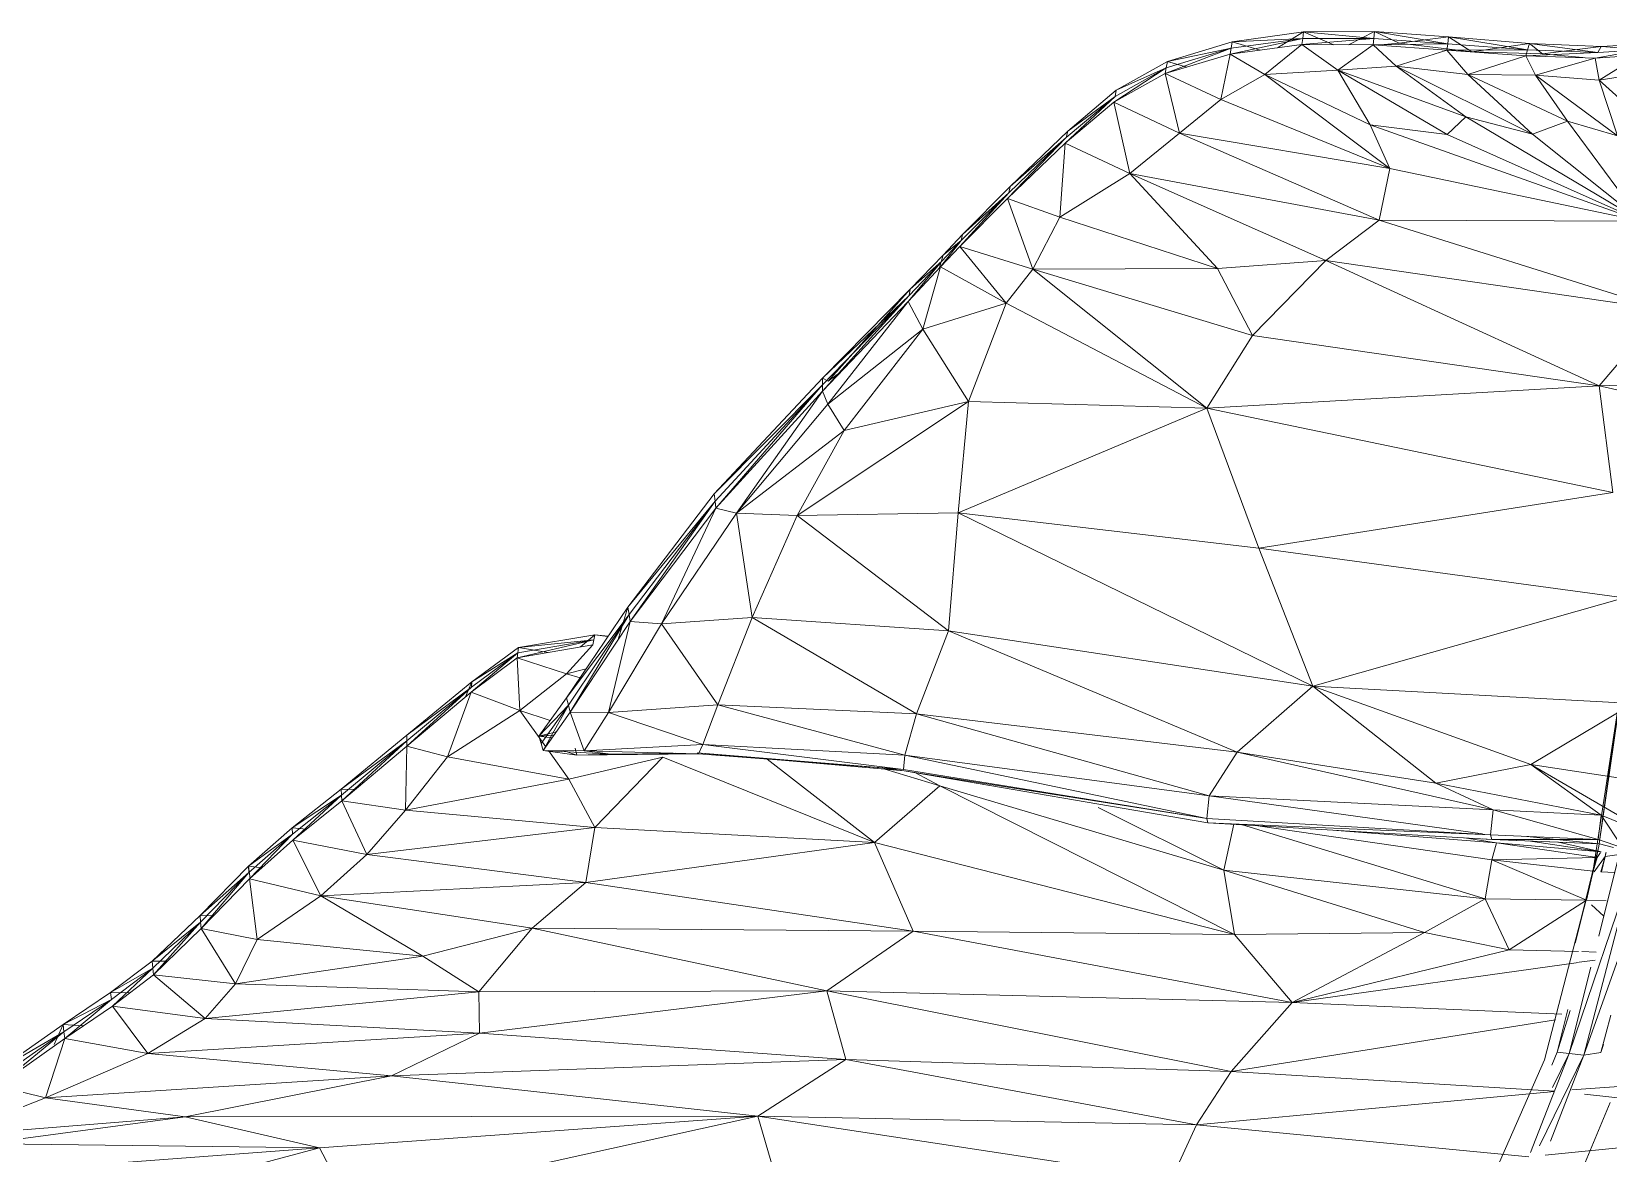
# Model space of a CAD drawing. Header units: millimetres. Extents: x -8591 to 7092, y -1621 to 14390.
# Drawn here: x -4388.5 to -4238.7, y 2985.5 to 3092.2 of the extents above; entities that cross this region are included whole.
import ezdxf

# ---------------------------------------------------------------- set-up
doc = ezdxf.new("R2010")
doc.units = ezdxf.units.MM
doc.layers.add('G-IMPT', color=8, linetype='Continuous', lineweight=9)
doc.layers.add('I-FURN', color=30, linetype='Continuous', lineweight=9)

# ---------------------------------------------------------------- blocks, each defined once
blk = doc.blocks.new('Artificial banana plant 1500mm - Family 4__C1-728657-Begane grond')
at = {"layer": 'G-IMPT'}
for p, q in [((138.17, 433.13), (145.05, 434.63)), ((138.17, 433.13), (145.05, 434.63)), ((138.26, 433.71), (145.05, 434.63)), ((145.05, 434.63), (138.26, 433.71)), ((145.12, 435.27), (138.35, 434.32)), ((145.12, 435.27), (138.35, 434.32)), ((145.05, 434.63), (138.35, 434.32)), ((145.05, 434.63), (138.35, 434.32)), ((145.12, 435.27), (142.66, 433.73)), ((145.12, 435.27), (142.66, 433.73)), ((145.05, 434.63), (144.97, 434.04)), ((145.05, 434.63), (144.97, 434.04)), ((144.97, 434.04), (151.8, 434.62)), ((144.97, 434.04), (151.8, 434.62)), ((145.12, 435.27), (145.05, 434.63)), ((145.12, 435.27), (145.05, 434.63)), ((145.05, 434.63), (151.8, 434.62)), ((151.8, 434.62), (145.05, 434.63)), ((151.86, 435.28), (145.12, 435.27)), ((151.86, 435.28), (145.12, 435.27)), ((151.8, 434.62), (145.12, 435.27)), ((151.8, 434.62), (145.12, 435.27)), ((145.12, 435.27), (148.01, 434.03)), ((145.12, 435.27), (148.01, 434.03)), ((151.86, 435.28), (149.4, 434.02)), ((151.86, 435.28), (149.4, 434.02)), ((151.8, 434.62), (151.75, 434.01)), ((151.8, 434.62), (151.75, 434.01)), ((151.86, 435.28), (151.8, 434.62)), ((151.86, 435.28), (151.8, 434.62)), ((151.8, 434.62), (158.83, 434.12)), ((158.83, 434.12), (151.8, 434.62)), ((158.91, 434.77), (151.86, 435.28)), ((158.91, 434.77), (151.86, 435.28)), ((158.83, 434.12), (151.86, 435.28)), ((158.83, 434.12), (151.86, 435.28)), ((151.86, 435.28), (154.21, 434.18)), ((151.86, 435.28), (154.21, 434.18)), ((158.91, 434.77), (154.21, 434.18)), ((158.91, 434.77), (154.21, 434.18)), ((158.91, 434.77), (158.83, 434.12)), ((158.91, 434.77), (158.83, 434.12)), ((166.62, 434.15), (158.91, 434.77)), ((166.62, 434.15), (158.91, 434.77)), ((166.43, 433.54), (158.91, 434.77)), ((166.43, 433.54), (158.91, 434.77)), ((158.91, 434.77), (161.13, 433.36)), ((158.91, 434.77), (161.13, 433.36)), ((131.98, 431.29), (138.26, 433.71)), ((131.98, 431.29), (138.26, 433.71)), ((131.98, 431.29), (138.17, 433.13)), ((131.98, 431.29), (138.17, 433.13)), ((132.09, 431.85), (138.26, 433.71)), ((138.26, 433.71), (132.09, 431.85)), ((138.35, 434.32), (132.2, 432.45)), ((138.35, 434.32), (132.2, 432.45)), ((138.26, 433.71), (132.2, 432.45)), ((138.26, 433.71), (132.2, 432.45)), ((138.17, 433.13), (137.27, 428.83)), ((138.17, 433.13), (137.27, 428.83)), ((138.35, 434.32), (138.16, 433.13)), ((138.35, 434.32), (138.16, 433.13)), ((138.17, 433.13), (144.97, 434.04)), ((138.17, 433.13), (144.97, 434.04)), ((138.26, 433.71), (138.17, 433.13)), ((138.26, 433.71), (138.17, 433.13)), ((138.17, 433.13), (141.45, 431.2)), ((138.17, 433.13), (141.45, 431.2)), ((138.35, 434.32), (138.26, 433.71)), ((138.35, 434.32), (138.26, 433.71)), ((138.35, 434.32), (141, 433.51)), ((138.35, 434.32), (141, 433.51)), ((144.97, 434.04), (141.45, 431.2)), ((144.97, 434.04), (141.45, 431.2)), ((144.97, 434.04), (151.75, 434.01)), ((144.97, 434.04), (151.75, 434.01)), ((144.97, 434.04), (148.39, 431.6)), ((144.97, 434.04), (148.39, 431.6)), ((151.75, 434.01), (148.39, 431.6)), ((151.75, 434.01), (148.39, 431.6)), ((151.75, 434.01), (158.83, 434.12)), ((151.75, 434.01), (158.83, 434.12)), ((151.75, 434.01), (158.76, 433.51)), ((151.75, 434.01), (158.76, 433.51)), ((151.75, 434.01), (153.92, 432)), ((151.75, 434.01), (153.92, 432)), ((154.21, 434.18), (152.08, 433.99)), ((154.21, 434.18), (152.08, 433.99)), ((158.76, 433.51), (153.92, 432)), ((158.76, 433.51), (153.92, 432)), ((161.13, 433.36), (154.21, 434.18)), ((161.13, 433.36), (154.21, 434.18)), ((158.83, 434.12), (158.76, 433.51)), ((158.83, 434.12), (158.76, 433.51)), ((158.76, 433.51), (166.43, 433.54)), ((158.76, 433.51), (166.43, 433.54)), ((158.76, 433.51), (166.26, 432.97)), ((158.76, 433.51), (166.26, 432.97)), ((158.76, 433.51), (160.75, 431.21)), ((158.76, 433.51), (160.75, 431.21)), ((158.83, 434.12), (166.43, 433.54)), ((166.43, 433.54), (158.83, 434.12)), ((166.62, 434.15), (161.13, 433.36)), ((166.62, 434.15), (161.13, 433.36)), ((167.84, 433.18), (161.13, 433.36)), ((167.84, 433.18), (161.13, 433.36)), ((166.43, 433.54), (166.26, 432.97)), ((166.43, 433.54), (166.26, 432.97)), ((166.26, 432.97), (173.11, 433.29)), ((166.26, 432.97), (173.11, 433.29)), ((166.62, 434.15), (166.43, 433.54)), ((166.62, 434.15), (166.43, 433.54)), ((166.43, 433.54), (173.11, 433.29)), ((173.11, 433.29), (166.43, 433.54)), ((173.41, 433.85), (166.62, 434.15)), ((173.41, 433.85), (166.62, 434.15)), ((173.11, 433.29), (166.62, 434.15)), ((173.11, 433.29), (166.62, 434.15)), ((166.62, 434.15), (167.84, 433.18)), ((166.62, 434.15), (167.84, 433.18)), ((173.41, 433.85), (167.84, 433.18)), ((173.41, 433.85), (167.84, 433.18)), ((171.68, 432.81), (167.84, 433.18)), ((171.68, 432.81), (167.84, 433.18)), ((172.84, 432.77), (177.37, 433.56)), ((172.84, 432.77), (177.37, 433.56)), ((173.41, 433.85), (173.11, 433.29)), ((173.41, 433.85), (173.11, 433.29)), ((173.11, 433.29), (177.37, 433.56)), ((177.37, 433.56), (173.11, 433.29)), ((177.7, 434.11), (173.41, 433.85)), ((177.7, 434.11), (173.41, 433.85)), ((177.37, 433.56), (173.41, 433.85)), ((177.37, 433.56), (173.41, 433.85)), ((127.1, 428.56), (132.09, 431.85)), ((127.1, 428.56), (132.09, 431.85)), ((127.22, 429.11), (132.09, 431.85)), ((132.09, 431.85), (127.22, 429.11)), ((132.2, 432.45), (127.34, 429.7)), ((132.2, 432.45), (127.34, 429.7)), ((132.09, 431.85), (127.34, 429.7)), ((132.09, 431.85), (127.34, 429.7)), ((132.09, 431.85), (131.98, 431.29)), ((132.09, 431.85), (131.98, 431.29)), ((132.2, 432.45), (132.09, 431.85)), ((132.2, 432.45), (132.09, 431.85)), ((132.2, 432.45), (134.05, 431.9)), ((132.2, 432.45), (134.05, 431.9)), ((141.45, 431.2), (148.39, 431.6)), ((141.45, 431.2), (148.39, 431.6)), ((148.39, 431.6), (153.92, 432)), ((148.39, 431.6), (153.92, 432)), ((148.39, 431.6), (151.46, 426.42)), ((148.39, 431.6), (151.46, 426.42)), ((148.39, 431.6), (158.79, 425.49)), ((148.39, 431.6), (158.79, 425.49)), ((148.39, 431.6), (160.55, 427.19)), ((148.39, 431.6), (160.55, 427.19)), ((153.92, 432), (160.75, 431.21)), ((153.92, 432), (160.75, 431.21)), ((153.92, 432), (160.55, 427.19)), ((153.92, 432), (160.55, 427.19)), ((153.92, 432), (166.9, 425.52)), ((153.92, 432), (166.9, 425.52)), ((166.26, 432.97), (160.75, 431.21)), ((166.26, 432.97), (160.75, 431.21)), ((166.26, 432.97), (172.84, 432.77)), ((166.26, 432.97), (172.84, 432.77)), ((166.26, 432.97), (167.16, 431.15)), ((166.26, 432.97), (167.16, 431.15)), ((172.84, 432.77), (167.16, 431.15)), ((172.84, 432.77), (167.16, 431.15)), ((172.84, 432.77), (177.06, 433.04)), ((172.84, 432.77), (177.06, 433.04)), ((172.84, 432.77), (173.23, 430.67)), ((172.84, 432.77), (173.23, 430.67)), ((177.06, 433.04), (173.23, 430.67)), ((177.06, 433.04), (173.23, 430.67)), ((127.1, 428.56), (131.98, 431.29)), ((127.1, 428.56), (131.98, 431.29)), ((131.98, 431.29), (133.36, 425.62)), ((131.98, 431.29), (133.36, 425.62)), ((131.98, 431.29), (137.27, 428.83)), ((131.98, 431.29), (137.27, 428.83)), ((137.27, 428.83), (141.45, 431.2)), ((137.27, 428.83), (141.45, 431.2)), ((141.45, 431.2), (153.32, 422.27)), ((141.45, 431.2), (153.32, 422.27)), ((141.45, 431.2), (151.46, 426.42)), ((141.45, 431.2), (151.46, 426.42)), ((160.75, 431.21), (167.16, 431.15)), ((160.75, 431.21), (167.16, 431.15)), ((160.75, 431.21), (166.9, 425.52)), ((160.75, 431.21), (166.9, 425.52)), ((160.75, 431.21), (170.21, 426.78)), ((160.75, 431.21), (170.21, 426.78)), ((167.16, 431.15), (173.23, 430.67)), ((167.16, 431.15), (173.23, 430.67)), ((167.16, 431.15), (170.21, 426.78)), ((167.16, 431.15), (170.21, 426.78)), ((167.16, 431.15), (174.96, 425.36)), ((167.16, 431.15), (174.96, 425.36)), ((173.23, 430.67), (176.99, 431.27)), ((173.23, 430.67), (176.99, 431.27)), ((173.23, 430.67), (174.96, 425.36)), ((173.23, 430.67), (174.96, 425.36)), ((173.23, 430.67), (177.37, 426.93)), ((173.23, 430.67), (177.37, 426.93)), ((122.47, 424.67), (127.22, 429.11)), ((122.47, 424.67), (127.22, 429.11)), ((122.59, 425.21), (127.22, 429.11)), ((127.22, 429.11), (122.59, 425.21)), ((127.34, 429.7), (122.72, 425.8)), ((127.34, 429.7), (122.72, 425.8)), ((127.22, 429.11), (122.72, 425.8)), ((127.22, 429.11), (122.72, 425.8)), ((127.34, 429.7), (127.22, 429.11)), ((127.34, 429.7), (127.22, 429.11)), ((133.36, 425.62), (137.27, 428.83)), ((133.36, 425.62), (137.27, 428.83)), ((137.27, 428.83), (153.32, 422.27)), ((137.27, 428.83), (153.32, 422.27)), ((122.47, 424.67), (127.1, 428.56)), ((122.47, 424.67), (127.1, 428.56)), ((127.1, 428.56), (128.62, 421.79)), ((127.1, 428.56), (128.62, 421.79)), ((127.1, 428.56), (133.36, 425.62)), ((127.1, 428.56), (133.36, 425.62)), ((158.79, 425.49), (160.55, 427.19)), ((158.79, 425.49), (160.55, 427.19)), ((160.55, 427.19), (166.9, 425.52)), ((160.55, 427.19), (166.9, 425.52)), ((160.55, 427.19), (177.25, 417.25)), ((160.55, 427.19), (177.25, 417.25)), ((122.72, 425.8), (117.26, 420.55)), ((122.72, 425.8), (117.26, 420.55)), ((122.72, 425.8), (122.59, 425.21)), ((122.72, 425.8), (122.59, 425.21)), ((128.62, 421.79), (133.36, 425.62)), ((128.62, 421.79), (133.36, 425.62)), ((133.36, 425.62), (152.32, 417.34)), ((133.36, 425.62), (152.32, 417.34)), ((133.36, 425.62), (153.32, 422.27)), ((133.36, 425.62), (153.32, 422.27)), ((153.32, 422.27), (151.46, 426.42)), ((153.32, 422.27), (151.46, 426.42)), ((151.46, 426.42), (158.79, 425.49)), ((151.46, 426.42), (158.79, 425.49)), ((151.46, 426.42), (177.25, 417.25)), ((151.46, 426.42), (177.25, 417.25)), ((166.9, 425.52), (170.21, 426.78)), ((166.9, 425.52), (170.21, 426.78)), ((170.21, 426.78), (174.96, 425.36)), ((170.21, 426.78), (174.96, 425.36)), ((170.21, 426.78), (177.25, 417.25)), ((170.21, 426.78), (177.25, 417.25)), ((117.01, 419.42), (122.59, 425.21)), ((117.01, 419.42), (122.59, 425.21)), ((117.01, 419.42), (122.47, 424.67)), ((117.01, 419.42), (122.47, 424.67)), ((117.13, 419.96), (122.59, 425.21)), ((122.59, 425.21), (117.13, 419.96)), ((122.59, 425.21), (117.26, 420.55)), ((122.59, 425.21), (117.26, 420.55)), ((122.47, 424.67), (121.96, 417.64)), ((122.47, 424.67), (121.96, 417.64)), ((122.47, 424.67), (128.62, 421.79)), ((122.47, 424.67), (128.62, 421.79)), ((158.79, 425.49), (177.25, 417.25)), ((158.79, 425.49), (177.25, 417.25)), ((166.9, 425.52), (177.25, 417.25)), ((166.9, 425.52), (177.25, 417.25)), ((121.96, 417.64), (128.62, 421.79)), ((121.96, 417.64), (128.62, 421.79)), ((128.62, 421.79), (136.97, 412.75)), ((128.62, 421.79), (136.97, 412.75)), ((128.62, 421.79), (147.26, 413.53)), ((128.62, 421.79), (147.26, 413.53)), ((128.62, 421.79), (152.32, 417.34)), ((128.62, 421.79), (152.32, 417.34)), ((152.32, 417.34), (153.32, 422.27)), ((152.32, 417.34), (153.32, 422.27)), ((153.32, 422.27), (177.25, 417.25)), ((153.32, 422.27), (177.25, 417.25)), ((112.48, 414.86), (117.13, 419.96)), ((112.48, 414.86), (117.13, 419.96)), ((112.6, 415.41), (117.13, 419.96)), ((117.13, 419.96), (112.6, 415.41)), ((117.26, 420.55), (112.74, 415.99)), ((117.26, 420.55), (112.74, 415.99)), ((117.13, 419.96), (112.74, 415.99)), ((117.13, 419.96), (112.74, 415.99)), ((117.26, 420.55), (117.13, 419.96)), ((117.26, 420.55), (117.13, 419.96)), ((112.48, 414.86), (117.01, 419.42)), ((112.48, 414.86), (117.01, 419.42)), ((117.01, 419.42), (119.4, 412.7)), ((117.01, 419.42), (119.4, 412.7)), ((117.01, 419.42), (121.96, 417.64)), ((117.01, 419.42), (121.96, 417.64)), ((119.4, 412.7), (121.96, 417.64)), ((119.4, 412.7), (121.96, 417.64)), ((121.96, 417.64), (136.97, 412.75)), ((121.96, 417.64), (136.97, 412.75)), ((147.26, 413.53), (152.32, 417.34)), ((147.26, 413.53), (152.32, 417.34)), ((152.32, 417.34), (179.37, 408.83)), ((152.32, 417.34), (179.37, 408.83)), ((152.32, 417.34), (177.25, 417.25)), ((152.32, 417.34), (177.25, 417.25)), ((110.62, 412.91), (112.6, 415.41)), ((110.62, 412.91), (112.6, 415.41)), ((110.75, 413.45), (112.6, 415.41)), ((112.6, 415.41), (110.75, 413.45)), ((112.74, 415.99), (110.88, 414.03)), ((112.74, 415.99), (110.88, 414.03)), ((112.6, 415.41), (110.88, 414.03)), ((112.6, 415.41), (110.88, 414.03)), ((112.74, 415.99), (112.6, 415.41)), ((112.74, 415.99), (112.6, 415.41)), ((110.88, 414.03), (107.76, 410.79)), ((110.88, 414.03), (107.76, 410.79)), ((110.88, 414.03), (110.5, 412.77)), ((110.88, 414.03), (110.5, 412.77)), ((110.62, 412.91), (112.48, 414.86)), ((110.62, 412.91), (112.48, 414.86)), ((112.48, 414.86), (116.89, 409.46)), ((112.48, 414.86), (116.89, 409.46)), ((112.48, 414.86), (119.4, 412.7)), ((112.48, 414.86), (119.4, 412.7)), ((107.57, 409.63), (110.75, 413.45)), ((107.57, 409.63), (110.75, 413.45)), ((107.57, 409.63), (110.62, 412.91)), ((107.57, 409.63), (110.62, 412.91)), ((107.66, 410.19), (110.75, 413.45)), ((110.75, 413.45), (107.66, 410.19)), ((110.75, 413.45), (107.76, 410.79)), ((110.75, 413.45), (107.76, 410.79)), ((110.62, 412.91), (108.95, 406.98)), ((110.62, 412.91), (108.95, 406.98)), ((110.62, 412.91), (116.89, 409.46)), ((110.62, 412.91), (116.89, 409.46)), ((116.89, 409.46), (119.4, 412.7)), ((116.89, 409.46), (119.4, 412.7)), ((119.4, 412.7), (136.97, 412.75)), ((119.4, 412.7), (136.97, 412.75)), ((119.4, 412.7), (135.94, 399.47)), ((119.4, 412.7), (135.94, 399.47)), ((119.4, 412.7), (140.29, 406.38)), ((119.4, 412.7), (140.29, 406.38)), ((136.97, 412.75), (147.26, 413.53)), ((136.97, 412.75), (147.26, 413.53)), ((140.29, 406.38), (136.97, 412.75)), ((140.29, 406.38), (136.97, 412.75)), ((140.29, 406.38), (147.26, 413.53)), ((140.29, 406.38), (147.26, 413.53)), ((147.26, 413.53), (173.24, 401.6)), ((147.26, 413.53), (173.24, 401.6)), ((147.26, 413.53), (179.37, 408.83)), ((147.26, 413.53), (179.37, 408.83)), ((107.76, 410.79), (99.41, 402.34)), ((107.76, 410.79), (99.41, 402.34)), ((107.76, 410.79), (99.97, 402.04)), ((107.76, 410.79), (99.97, 402.04)), ((107.76, 410.79), (107.66, 410.19)), ((107.76, 410.79), (107.66, 410.19)), ((99.41, 401.69), (107.66, 410.19)), ((99.41, 401.09), (107.66, 410.19)), ((99.41, 401.09), (107.66, 410.19)), ((107.66, 410.19), (99.41, 401.69)), ((107.66, 410.19), (99.41, 402.34)), ((107.66, 410.19), (99.41, 402.34)), ((99.41, 401.09), (107.57, 409.63)), ((99.41, 401.09), (107.57, 409.63)), ((107.57, 409.63), (99.92, 399.87)), ((107.57, 409.63), (99.92, 399.87)), ((107.57, 409.63), (108.95, 406.98)), ((107.57, 409.63), (108.95, 406.98)), ((108.95, 406.98), (116.89, 409.46)), ((108.95, 406.98), (116.89, 409.46)), ((116.89, 409.46), (113.29, 400.12)), ((116.89, 409.46), (113.29, 400.12)), ((116.89, 409.46), (135.94, 399.47)), ((116.89, 409.46), (135.94, 399.47)), ((173.24, 401.6), (179.37, 408.83)), ((173.24, 401.6), (179.37, 408.83)), ((99.92, 399.87), (108.95, 406.98)), ((99.92, 399.87), (108.95, 406.98)), ((108.95, 406.98), (101.48, 397.37)), ((108.95, 406.98), (101.48, 397.37)), ((108.95, 406.98), (113.29, 400.12)), ((108.95, 406.98), (113.29, 400.12)), ((135.94, 399.47), (140.29, 406.38)), ((135.94, 399.47), (140.29, 406.38)), ((140.29, 406.38), (173.24, 401.6)), ((140.29, 406.38), (173.24, 401.6)), ((99.41, 402.34), (89.13, 391.34)), ((99.41, 402.34), (89.13, 391.34)), ((99.41, 401.69), (89.13, 391.34)), ((99.41, 401.69), (89.13, 391.34)), ((89.21, 390.64), (99.41, 401.69)), ((99.41, 401.69), (89.21, 390.64)), ((89.29, 389.99), (99.41, 401.69)), ((89.29, 389.99), (99.41, 401.69)), ((99.41, 402.34), (99.41, 401.69)), ((99.41, 402.34), (99.41, 401.69)), ((99.41, 402.34), (99.97, 402.04)), ((99.41, 402.34), (99.97, 402.04)), ((99.41, 401.69), (99.41, 401.09)), ((99.41, 401.69), (99.41, 401.09)), ((101.17, 402.93), (99.97, 402.04)), ((101.17, 402.93), (99.97, 402.04)), ((173.24, 401.6), (209.07, 402.82)), ((173.24, 401.6), (209.07, 402.82)), ((89.29, 389.99), (99.41, 401.09)), ((89.29, 389.99), (99.41, 401.09)), ((99.41, 401.09), (91.26, 389.5)), ((99.41, 401.09), (91.26, 389.5)), ((97.02, 389.28), (113.29, 400.12)), ((97.02, 389.28), (113.29, 400.12)), ((99.41, 401.09), (99.92, 399.87)), ((99.41, 401.09), (99.92, 399.87)), ((101.48, 397.37), (113.29, 400.12)), ((101.48, 397.37), (113.29, 400.12)), ((113.29, 400.12), (112.32, 389.54)), ((113.29, 400.12), (112.32, 389.54)), ((113.29, 400.12), (135.94, 399.47)), ((113.29, 400.12), (135.94, 399.47)), ((135.94, 399.47), (173.24, 401.6)), ((135.94, 399.47), (173.24, 401.6)), ((174.52, 391.47), (173.24, 401.6)), ((174.52, 391.47), (173.24, 401.6)), ((173.24, 401.6), (208.29, 393.78)), ((173.24, 401.6), (208.29, 393.78)), ((91.26, 389.5), (99.92, 399.87)), ((91.26, 389.5), (99.92, 399.87)), ((99.92, 399.87), (101.48, 397.37)), ((99.92, 399.87), (101.48, 397.37)), ((135.94, 399.47), (112.32, 389.54)), ((135.94, 399.47), (112.32, 389.54)), ((135.94, 399.47), (140.87, 386.16)), ((135.94, 399.47), (140.87, 386.16)), ((135.94, 399.47), (174.52, 391.47)), ((135.94, 399.47), (174.52, 391.47)), ((91.26, 389.5), (101.48, 397.37)), ((91.26, 389.5), (101.48, 397.37)), ((97.02, 389.28), (101.48, 397.37)), ((97.02, 389.28), (101.48, 397.37)), ((89.13, 391.34), (80.91, 380.58)), ((89.13, 391.34), (80.91, 380.58)), ((89.13, 391.34), (89.21, 390.64)), ((89.13, 391.34), (89.21, 390.64)), ((140.87, 386.16), (174.52, 391.47)), ((140.87, 386.16), (174.52, 391.47)), ((89.21, 390.64), (80.91, 380.58)), ((89.21, 390.64), (80.91, 380.58)), ((81.04, 379.86), (89.21, 390.64)), ((89.21, 390.64), (81.04, 379.86)), ((81.16, 379.2), (89.21, 390.64)), ((81.16, 379.2), (89.21, 390.64)), ((81.16, 379.2), (89.29, 389.99)), ((81.16, 379.2), (89.29, 389.99)), ((89.29, 389.99), (84.12, 378.99)), ((89.29, 389.99), (84.12, 378.99)), ((89.21, 390.64), (89.29, 389.99)), ((89.21, 390.64), (89.29, 389.99)), ((89.29, 389.99), (91.26, 389.5)), ((89.29, 389.99), (91.26, 389.5)), ((84.12, 378.99), (91.26, 389.5)), ((84.12, 378.99), (91.26, 389.5)), ((91.26, 389.5), (92.73, 379.57)), ((91.26, 389.5), (92.73, 379.57)), ((91.26, 389.5), (97.02, 389.28)), ((91.26, 389.5), (97.02, 389.28)), ((92.73, 379.57), (97.02, 389.28)), ((92.73, 379.57), (97.02, 389.28)), ((97.02, 389.28), (112.32, 389.54)), ((97.02, 389.28), (112.32, 389.54)), ((97.02, 389.28), (111.39, 378.32)), ((97.02, 389.28), (111.39, 378.32)), ((111.39, 378.32), (112.32, 389.54)), ((111.39, 378.32), (112.32, 389.54)), ((112.32, 389.54), (140.87, 386.16)), ((112.32, 389.54), (140.87, 386.16)), ((112.32, 389.54), (146, 373.07)), ((112.32, 389.54), (146, 373.07)), ((140.87, 386.16), (146, 373.07)), ((140.87, 386.16), (146, 373.07)), ((140.87, 386.16), (175.59, 381.47)), ((140.87, 386.16), (175.59, 381.47)), ((146, 373.07), (175.59, 381.47)), ((146, 373.07), (175.59, 381.47)), ((173.19, 357.86), (176.35, 380.64)), ((173.19, 357.86), (176.35, 380.64)), ((80.91, 380.58), (75.11, 371.96)), ((80.91, 380.58), (75.11, 371.96)), ((81.04, 379.86), (75.11, 371.96)), ((81.04, 379.86), (75.11, 371.96)), ((75.29, 371.24), (81.04, 379.86)), ((81.04, 379.86), (75.29, 371.24)), ((75.45, 370.57), (81.04, 379.86)), ((75.45, 370.57), (81.04, 379.86)), ((75.45, 370.57), (81.16, 379.2)), ((75.45, 370.57), (81.16, 379.2)), ((81.16, 379.2), (79.07, 370.54)), ((81.16, 379.2), (79.07, 370.54)), ((80.91, 380.58), (79.97, 377.39)), ((80.91, 380.58), (79.97, 377.39)), ((80.91, 380.58), (81.04, 379.86)), ((80.91, 380.58), (81.04, 379.86)), ((81.04, 379.86), (81.16, 379.2)), ((81.04, 379.86), (81.16, 379.2)), ((81.16, 379.2), (84.12, 378.99)), ((81.16, 379.2), (84.12, 378.99)), ((84.12, 378.99), (92.73, 379.57)), ((84.12, 378.99), (92.73, 379.57)), ((89.49, 371.27), (92.73, 379.57)), ((89.49, 371.27), (92.73, 379.57)), ((92.73, 379.57), (108.35, 370.43)), ((92.73, 379.57), (108.35, 370.43)), ((92.73, 379.57), (111.39, 378.32)), ((92.73, 379.57), (111.39, 378.32)), ((172.58, 355.16), (176.41, 380.2)), ((176.41, 380.2), (173.19, 357.86)), ((176.41, 380.2), (173.19, 357.86)), ((77.79, 377.95), (70.54, 376.73)), ((77.79, 377.95), (70.54, 376.73)), ((77.79, 377.95), (76.43, 376.79)), ((77.79, 377.95), (76.43, 376.79)), ((77.79, 377.95), (77.69, 377.45)), ((77.79, 377.95), (77.69, 377.45)), ((79.05, 377.82), (77.79, 377.95)), ((79.05, 377.82), (77.79, 377.95)), ((79.03, 377.78), (77.79, 377.95)), ((79.03, 377.78), (77.79, 377.95)), ((79.07, 370.54), (84.12, 378.99)), ((79.07, 370.54), (84.12, 378.99)), ((84.12, 378.99), (89.49, 371.27)), ((84.12, 378.99), (89.49, 371.27)), ((108.35, 370.43), (111.39, 378.32)), ((108.35, 370.43), (111.39, 378.32)), ((138.84, 366.77), (111.39, 378.32)), ((138.84, 366.77), (111.39, 378.32)), ((111.39, 378.32), (146, 373.07)), ((111.39, 378.32), (146, 373.07)), ((66.03, 372.48), (70.48, 376.22)), ((66.03, 372.48), (70.48, 376.22)), ((66.07, 372.96), (70.48, 376.22)), ((70.48, 376.22), (66.07, 372.96)), ((70.54, 376.73), (66.11, 373.47)), ((70.54, 376.73), (66.11, 373.47)), ((70.48, 376.22), (66.11, 373.47)), ((70.48, 376.22), (66.11, 373.47)), ((70.41, 375.76), (77.69, 377.45)), ((70.41, 375.76), (77.69, 377.45)), ((70.41, 375.76), (77.59, 376.99)), ((70.41, 375.76), (77.59, 376.99)), ((70.48, 376.22), (70.41, 375.76)), ((70.48, 376.22), (70.41, 375.76)), ((70.48, 376.22), (77.69, 377.45)), ((77.69, 377.45), (70.48, 376.22)), ((70.54, 376.73), (70.48, 376.22)), ((70.54, 376.73), (70.48, 376.22)), ((77.69, 377.45), (70.54, 376.73)), ((77.69, 377.45), (70.54, 376.73)), ((70.54, 376.73), (73.34, 376.26)), ((70.54, 376.73), (73.34, 376.26)), ((77.59, 376.99), (75.11, 374.24)), ((77.59, 376.99), (75.11, 374.24)), ((77.69, 377.45), (77.59, 376.99)), ((77.69, 377.45), (77.59, 376.99)), ((66.03, 372.48), (70.41, 375.76)), ((66.03, 372.48), (70.41, 375.76)), ((70.41, 375.76), (70.65, 370.75)), ((70.41, 375.76), (70.65, 370.75)), ((70.41, 375.76), (75.11, 374.24)), ((70.41, 375.76), (75.11, 374.24)), ((75.11, 374.24), (76.95, 374.7)), ((75.11, 374.24), (76.95, 374.7)), ((66.11, 373.47), (59.92, 368.4)), ((66.11, 373.47), (59.92, 368.4)), ((66.11, 373.47), (65.49, 372.03)), ((66.11, 373.47), (65.49, 372.03)), ((66.11, 373.47), (66.07, 372.96)), ((66.11, 373.47), (66.07, 372.96)), ((70.65, 370.75), (75.11, 374.24)), ((70.65, 370.75), (75.11, 374.24)), ((75.11, 374.24), (76.39, 373.86)), ((75.11, 374.24), (76.39, 373.86)), ((59.92, 367.36), (66.07, 372.96)), ((59.92, 367.36), (66.07, 372.96)), ((66.07, 372.96), (59.92, 368.4)), ((66.07, 372.96), (59.92, 368.4)), ((59.92, 367.36), (66.03, 372.48)), ((59.92, 367.36), (66.03, 372.48)), ((59.93, 367.86), (66.07, 372.96)), ((66.07, 372.96), (59.93, 367.86)), ((66.03, 372.48), (63.79, 366.33)), ((66.03, 372.48), (63.79, 366.33)), ((66.03, 372.48), (70.65, 370.75)), ((66.03, 372.48), (70.65, 370.75)), ((75.11, 371.96), (72.48, 368.32)), ((75.11, 371.96), (72.48, 368.32)), ((75.11, 371.96), (75.29, 371.24)), ((75.11, 371.96), (75.29, 371.24)), ((138.84, 366.77), (146, 373.07)), ((138.84, 366.77), (146, 373.07)), ((166.73, 365.61), (146, 373.07)), ((166.73, 365.61), (146, 373.07)), ((157.7, 363.83), (146, 373.07)), ((157.7, 363.83), (146, 373.07)), ((176.45, 371.41), (146, 373.07)), ((176.45, 371.41), (146, 373.07)), ((63.79, 366.33), (70.65, 370.75)), ((63.79, 366.33), (70.65, 370.75)), ((70.65, 370.75), (73.12, 367.3)), ((70.65, 370.75), (73.12, 367.3)), ((70.65, 370.75), (73.55, 369.8)), ((70.65, 370.75), (73.55, 369.8)), ((75.29, 371.24), (72.48, 368.32)), ((75.29, 371.24), (72.48, 368.32)), ((72.69, 367.61), (75.29, 371.24)), ((75.29, 371.24), (72.69, 367.61)), ((72.87, 366.95), (75.29, 371.24)), ((72.87, 366.95), (75.29, 371.24)), ((72.87, 366.95), (75.45, 370.57)), ((72.87, 366.95), (75.45, 370.57)), ((75.29, 371.24), (75.45, 370.57)), ((75.29, 371.24), (75.45, 370.57)), ((75.45, 370.57), (76.78, 366.91)), ((75.45, 370.57), (76.78, 366.91)), ((75.45, 370.57), (79.07, 370.54)), ((75.45, 370.57), (79.07, 370.54)), ((76.78, 366.91), (79.07, 370.54)), ((76.78, 366.91), (79.07, 370.54)), ((79.07, 370.54), (89.49, 371.27)), ((79.07, 370.54), (89.49, 371.27)), ((79.07, 370.54), (88.04, 367.52)), ((79.07, 370.54), (88.04, 367.52)), ((88.04, 367.52), (89.49, 371.27)), ((88.04, 367.52), (89.49, 371.27)), ((107.25, 366.49), (89.49, 371.27)), ((107.25, 366.49), (89.49, 371.27)), ((89.49, 371.27), (108.35, 370.43)), ((89.49, 371.27), (108.35, 370.43)), ((107.25, 366.49), (108.35, 370.43)), ((107.25, 366.49), (108.35, 370.43)), ((136.17, 362.64), (108.35, 370.43)), ((136.17, 362.64), (108.35, 370.43)), ((138.84, 366.77), (108.35, 370.43)), ((138.84, 366.77), (108.35, 370.43)), ((166.73, 365.61), (176.45, 371.41)), ((166.73, 365.61), (176.45, 371.41)), ((72.48, 368.32), (74.14, 368.73)), ((72.48, 368.32), (74.14, 368.73)), ((59.92, 368.4), (53.68, 363.27)), ((59.92, 368.4), (53.68, 363.27)), ((59.93, 367.86), (53.68, 363.27)), ((59.93, 367.86), (53.68, 363.27)), ((53.71, 362.7), (59.93, 367.86)), ((59.93, 367.86), (53.71, 362.7)), ((53.73, 362.17), (59.93, 367.86)), ((53.73, 362.17), (59.93, 367.86)), ((53.73, 362.17), (59.92, 367.36)), ((53.73, 362.17), (59.92, 367.36)), ((59.92, 367.36), (59.8, 361.26)), ((59.92, 367.36), (59.8, 361.26)), ((59.92, 368.4), (59.93, 367.86)), ((59.92, 368.4), (59.93, 367.86)), ((59.93, 367.86), (59.92, 367.36)), ((59.93, 367.86), (59.92, 367.36)), ((59.92, 367.36), (63.79, 366.33)), ((59.92, 367.36), (63.79, 366.33)), ((72.48, 368.32), (73.9, 368.39)), ((72.48, 368.32), (73.9, 368.39)), ((72.48, 368.32), (72.69, 367.61)), ((72.48, 368.32), (72.69, 367.61)), ((72.48, 368.32), (73.72, 368.15)), ((72.48, 368.32), (73.72, 368.15)), ((72.69, 367.61), (72.87, 366.95)), ((72.69, 367.61), (72.87, 366.95)), ((75.93, 367.16), (76.08, 366.51)), ((75.93, 367.16), (76.08, 366.51)), ((76.78, 366.91), (88.04, 367.52)), ((76.78, 366.91), (88.04, 367.52)), ((87.64, 366.62), (88.04, 367.52)), ((87.64, 366.62), (88.04, 367.52)), ((107.12, 365.12), (88.04, 367.52)), ((107.12, 365.12), (88.04, 367.52)), ((107.25, 366.49), (88.04, 367.52)), ((107.25, 366.49), (88.04, 367.52)), ((59.8, 361.26), (63.79, 366.33)), ((59.8, 361.26), (63.79, 366.33)), ((63.79, 366.33), (75.31, 364.23)), ((63.79, 366.33), (75.31, 364.23)), ((76.08, 366.51), (72.87, 366.95)), ((76.08, 366.51), (72.87, 366.95)), ((72.87, 366.95), (79.3, 366.6)), ((72.87, 366.95), (79.3, 366.6)), ((72.87, 366.95), (76.78, 366.91)), ((72.87, 366.95), (76.78, 366.91)), ((73.37, 366.94), (75.31, 364.23)), ((73.37, 366.94), (75.31, 364.23)), ((76.08, 366.51), (74.79, 366.93)), ((76.08, 366.51), (74.79, 366.93)), ((75.31, 364.23), (84.24, 366.3)), ((75.31, 364.23), (84.24, 366.3)), ((85.45, 366.68), (76.08, 366.51)), ((85.45, 366.68), (76.08, 366.51)), ((76.08, 366.51), (87.64, 366.62)), ((76.08, 366.51), (87.64, 366.62)), ((76.08, 366.51), (79.3, 366.6)), ((76.08, 366.51), (79.3, 366.6)), ((87.64, 366.62), (76.78, 366.91)), ((87.64, 366.62), (76.78, 366.91)), ((79.3, 366.6), (76.78, 366.91)), ((79.3, 366.6), (76.78, 366.91)), ((77.78, 359.62), (84.24, 366.3)), ((77.78, 359.62), (84.24, 366.3)), ((87.64, 366.62), (79.3, 366.6)), ((87.64, 366.62), (79.3, 366.6)), ((84.24, 366.3), (104.36, 358.19)), ((84.24, 366.3), (104.36, 358.19)), ((107.18, 365.02), (87.5, 366.72)), ((87.5, 366.72), (107.12, 365.12)), ((87.5, 366.72), (107.12, 365.12)), ((107.12, 365.12), (87.64, 366.62)), ((107.12, 365.12), (87.64, 366.62)), ((94.15, 366.12), (104.36, 358.19)), ((94.15, 366.12), (104.36, 358.19)), ((107.18, 365.02), (96.63, 365.93)), ((107.12, 365.12), (107.25, 366.49)), ((107.12, 365.12), (107.25, 366.49)), ((135.93, 360.48), (107.25, 366.49)), ((135.93, 360.48), (107.25, 366.49)), ((136.17, 362.64), (107.25, 366.49)), ((136.17, 362.64), (107.25, 366.49)), ((136.17, 362.64), (138.84, 366.77)), ((136.17, 362.64), (138.84, 366.77)), ((163.15, 361.31), (138.84, 366.77)), ((163.15, 361.31), (138.84, 366.77)), ((157.7, 363.83), (138.84, 366.77)), ((157.7, 363.83), (138.84, 366.77)), ((59.8, 361.26), (75.31, 364.23)), ((59.8, 361.26), (75.31, 364.23)), ((77.78, 359.62), (75.31, 364.23)), ((77.78, 359.62), (75.31, 364.23)), ((107.18, 365.02), (104.76, 365.31)), ((107.18, 365.02), (104.76, 365.31)), ((105.36, 365.18), (110.58, 363.59)), ((105.36, 365.18), (110.58, 363.59)), ((135.93, 360.48), (107.12, 365.12)), ((135.93, 360.48), (107.12, 365.12)), ((136.03, 360.07), (107.18, 365.02)), ((136.03, 360.07), (107.18, 365.02)), ((107.18, 365.02), (135.93, 360.48)), ((107.18, 365.02), (135.93, 360.48)), ((108.21, 364.85), (110.58, 363.59)), ((108.21, 364.85), (110.58, 363.59)), ((166.73, 365.61), (157.7, 363.83)), ((166.73, 365.61), (157.7, 363.83)), ((178.79, 358.6), (166.73, 365.61)), ((178.79, 358.6), (166.73, 365.61)), ((173.41, 360.81), (166.73, 365.61)), ((173.41, 360.81), (166.73, 365.61)), ((180.13, 363.58), (166.73, 365.61)), ((180.13, 363.58), (166.73, 365.61)), ((53.68, 363.27), (49.01, 359.58)), ((53.68, 363.27), (49.01, 359.58)), ((53.71, 362.7), (49.01, 359.58)), ((53.71, 362.7), (49.01, 359.58)), ((49.05, 358.98), (53.71, 362.7)), ((53.71, 362.7), (49.05, 358.98)), ((49.09, 358.43), (53.71, 362.7)), ((49.09, 358.43), (53.71, 362.7)), ((53.68, 363.27), (53.71, 362.7)), ((53.68, 363.27), (53.71, 362.7)), ((53.68, 363.27), (55.01, 363.25)), ((53.68, 363.27), (55.01, 363.25)), ((53.71, 362.7), (53.73, 362.17)), ((53.71, 362.7), (53.73, 362.17)), ((110.58, 363.59), (104.36, 358.19)), ((110.58, 363.59), (104.36, 358.19)), ((110.58, 363.59), (137.57, 355.56)), ((110.58, 363.59), (137.57, 355.56)), ((110.58, 363.59), (138.58, 349.45)), ((110.58, 363.59), (138.58, 349.45)), ((135.93, 360.48), (136.17, 362.64)), ((135.93, 360.48), (136.17, 362.64)), ((162.14, 359.02), (136.17, 362.64)), ((162.14, 359.02), (136.17, 362.64)), ((163.15, 361.31), (136.17, 362.64)), ((163.15, 361.31), (136.17, 362.64)), ((173.41, 360.81), (157.7, 363.83)), ((173.41, 360.81), (157.7, 363.83)), ((163.15, 361.31), (157.7, 363.83)), ((163.15, 361.31), (157.7, 363.83)), ((49.09, 358.43), (53.73, 362.17)), ((49.09, 358.43), (53.73, 362.17)), ((53.73, 362.17), (56.13, 357.06)), ((53.73, 362.17), (56.13, 357.06)), ((53.73, 362.17), (59.8, 361.26)), ((53.73, 362.17), (59.8, 361.26)), ((56.13, 357.06), (59.8, 361.26)), ((56.13, 357.06), (59.8, 361.26)), ((59.8, 361.26), (77.78, 359.62)), ((59.8, 361.26), (77.78, 359.62)), ((124.43, 362.3), (123.21, 362.53)), ((124.43, 362.3), (123.21, 362.53)), ((125.63, 361.51), (137.57, 355.56)), ((125.63, 361.51), (137.57, 355.56)), ((162.91, 358.91), (163.15, 361.31)), ((162.91, 358.91), (163.15, 361.31)), ((173.13, 358.47), (163.15, 361.31)), ((173.13, 358.47), (163.15, 361.31)), ((173.41, 360.81), (163.15, 361.31)), ((173.41, 360.81), (163.15, 361.31)), ((136.03, 360.07), (135.93, 360.48)), ((136.03, 360.07), (135.93, 360.48)), ((162.91, 358.91), (135.93, 360.48)), ((162.91, 358.91), (135.93, 360.48)), ((163.04, 358.49), (136.03, 360.07)), ((163.04, 358.49), (136.03, 360.07)), ((136.03, 360.07), (162.91, 358.91)), ((136.03, 360.07), (162.91, 358.91)), ((138.5, 359.93), (137.57, 355.56)), ((138.5, 359.93), (137.57, 355.56)), ((139.34, 359.88), (162.4, 352.84)), ((139.34, 359.88), (162.4, 352.84)), ((140.78, 359.79), (163.02, 356.54)), ((140.78, 359.79), (163.02, 356.54)), ((173.13, 358.47), (173.41, 360.81)), ((173.13, 358.47), (173.41, 360.81)), ((175.48, 357.68), (173.41, 360.81)), ((175.48, 357.68), (173.41, 360.81)), ((178.79, 358.6), (173.41, 360.81)), ((178.79, 358.6), (173.41, 360.81)), ((49.01, 359.58), (44.87, 355.95)), ((49.01, 359.58), (44.87, 355.95)), ((49.05, 358.98), (44.87, 355.95)), ((49.05, 358.98), (44.87, 355.95)), ((44.92, 355.33), (49.05, 358.98)), ((49.05, 358.98), (44.92, 355.33)), ((44.96, 354.75), (49.05, 358.98)), ((44.96, 354.75), (49.05, 358.98)), ((44.96, 354.75), (49.09, 358.43)), ((44.96, 354.75), (49.09, 358.43)), ((49.01, 359.58), (49.05, 358.98)), ((49.01, 359.58), (49.05, 358.98)), ((49.01, 359.58), (50.38, 359.47)), ((49.01, 359.58), (50.38, 359.47)), ((49.09, 358.43), (51.76, 353.14)), ((49.09, 358.43), (51.76, 353.14)), ((49.09, 358.43), (56.13, 357.06)), ((49.09, 358.43), (56.13, 357.06)), ((56.13, 357.06), (77.78, 359.62)), ((56.13, 357.06), (77.78, 359.62)), ((76.92, 354.39), (77.78, 359.62)), ((76.92, 354.39), (77.78, 359.62)), ((76.92, 354.39), (104.36, 358.19)), ((76.92, 354.39), (104.36, 358.19)), ((77.78, 359.62), (104.36, 358.19)), ((77.78, 359.62), (104.36, 358.19)), ((108.04, 349.78), (104.36, 358.19)), ((108.04, 349.78), (104.36, 358.19)), ((104.36, 358.19), (138.58, 349.45)), ((104.36, 358.19), (138.58, 349.45)), ((163.47, 358.16), (148.3, 359.35)), ((163.47, 358.16), (148.3, 359.35)), ((160.42, 358.65), (163.47, 358.16)), ((160.42, 358.65), (163.47, 358.16)), ((163.04, 358.49), (162.14, 358.56)), ((163.04, 358.49), (162.14, 358.56)), ((163.04, 358.49), (162.91, 358.91)), ((163.04, 358.49), (162.91, 358.91)), ((173.13, 358.47), (162.91, 358.91)), ((173.13, 358.47), (162.91, 358.91)), ((163.47, 358.16), (163.02, 356.54)), ((163.47, 358.16), (163.02, 356.54)), ((173.22, 358.07), (163.04, 358.49)), ((173.27, 358.06), (163.04, 358.49)), ((163.04, 358.49), (173.13, 358.47)), ((163.04, 358.49), (173.13, 358.47)), ((163.47, 358.16), (173.41, 357.32)), ((163.47, 358.16), (173.41, 357.32)), ((163.47, 358.16), (173.05, 356.76)), ((163.47, 358.16), (173.05, 356.76)), ((173.22, 358.07), (166.36, 358.76)), ((173.22, 358.07), (166.36, 358.76)), ((166.49, 358.35), (173.41, 357.32)), ((173.41, 357.32), (166.49, 358.35)), ((173.41, 357.32), (169.35, 358.23)), ((173.41, 357.32), (169.35, 358.23)), ((175.48, 357.68), (173.13, 358.47)), ((175.48, 357.68), (173.13, 358.47)), ((51.76, 353.14), (56.13, 357.06)), ((51.76, 353.14), (56.13, 357.06)), ((56.13, 357.06), (76.92, 354.39)), ((56.13, 357.06), (76.92, 354.39)), ((173.05, 356.76), (163.02, 356.54)), ((173.05, 356.76), (163.02, 356.54)), ((170.94, 348.62), (173.19, 357.86)), ((170.94, 348.62), (173.19, 357.86)), ((172.58, 355.16), (173.12, 357.49)), ((172.58, 355.16), (173.12, 357.49)), ((173.05, 356.76), (172.64, 355.47)), ((173.05, 356.76), (172.64, 355.47)), ((173.81, 356.88), (172.76, 355.41)), ((173.81, 356.88), (172.76, 355.41)), ((173.35, 357.23), (173.05, 356.76)), ((173.35, 357.23), (173.05, 356.76)), ((173.18, 349.29), (175.13, 357.04)), ((173.18, 349.29), (175.13, 357.04)), ((174.59, 357.72), (173.27, 358.06)), ((173.39, 355.42), (173.81, 356.88)), ((173.39, 355.42), (173.81, 356.88)), ((173.45, 355.42), (173.81, 356.88)), ((173.45, 355.42), (173.81, 356.88)), ((173.81, 356.88), (173.88, 357.23)), ((173.81, 356.88), (173.88, 357.23)), ((173.81, 356.88), (173.86, 357.23)), ((173.81, 356.88), (173.86, 357.23)), ((175.13, 357.04), (173.81, 356.88)), ((175.13, 357.04), (173.81, 356.88)), ((44.87, 355.95), (40.27, 351.27)), ((44.87, 355.95), (40.27, 351.27)), ((44.92, 355.33), (40.27, 351.27)), ((44.92, 355.33), (40.27, 351.27)), ((40.33, 350.62), (44.92, 355.33)), ((44.92, 355.33), (40.33, 350.62)), ((40.38, 350.02), (44.92, 355.33)), ((40.38, 350.02), (44.92, 355.33)), ((44.87, 355.95), (44.92, 355.33)), ((44.87, 355.95), (44.92, 355.33)), ((44.87, 355.95), (46.14, 355.8)), ((44.87, 355.95), (46.14, 355.8)), ((44.87, 355.95), (45.04, 354.74)), ((44.87, 355.95), (45.04, 354.74)), ((137.57, 355.56), (162.4, 352.84)), ((137.57, 355.56), (162.4, 352.84)), ((137.57, 355.56), (138.58, 349.45)), ((137.57, 355.56), (138.58, 349.45)), ((137.57, 355.56), (156.64, 349.64)), ((137.57, 355.56), (156.64, 349.64)), ((163.02, 356.54), (162.4, 352.84)), ((163.02, 356.54), (162.4, 352.84)), ((163.02, 356.54), (172.64, 355.47)), ((163.02, 356.54), (172.64, 355.47)), ((163.02, 356.54), (172.01, 352.7)), ((163.02, 356.54), (172.01, 352.7)), ((168.03, 337.54), (172.58, 355.16)), ((168.03, 337.54), (172.58, 355.16)), ((170.37, 338.14), (176.61, 356.52)), ((170.37, 338.14), (176.61, 356.52)), ((172.58, 355.16), (170.94, 348.62)), ((172.58, 355.16), (170.94, 348.62)), ((171.77, 337.99), (176.61, 356.52)), ((171.77, 337.99), (176.61, 356.52)), ((171.77, 337.99), (178.26, 356.27)), ((171.77, 337.99), (178.26, 356.27)), ((172.64, 355.47), (172.01, 352.7)), ((172.64, 355.47), (172.01, 352.7)), ((173.39, 355.42), (174.7, 355.33)), ((173.39, 355.42), (174.7, 355.33)), ((40.38, 350.02), (44.96, 354.75)), ((40.38, 350.02), (44.96, 354.75)), ((44.96, 354.75), (45.69, 348.99)), ((44.96, 354.75), (45.69, 348.99)), ((44.96, 354.75), (51.76, 353.14)), ((44.96, 354.75), (51.76, 353.14)), ((51.76, 353.14), (76.92, 354.39)), ((51.76, 353.14), (76.92, 354.39)), ((71.82, 350.06), (76.92, 354.39)), ((71.82, 350.06), (76.92, 354.39)), ((76.92, 354.39), (108.04, 349.78)), ((76.92, 354.39), (108.04, 349.78)), ((45.69, 348.99), (51.76, 353.14)), ((45.69, 348.99), (51.76, 353.14)), ((51.76, 353.14), (61.45, 347.39)), ((51.76, 353.14), (61.45, 347.39)), ((51.76, 353.14), (71.82, 350.06)), ((51.76, 353.14), (71.82, 350.06)), ((162.4, 352.84), (156.64, 349.64)), ((162.4, 352.84), (156.64, 349.64)), ((162.4, 352.84), (172.01, 352.7)), ((162.4, 352.84), (172.01, 352.7)), ((162.4, 352.84), (164.68, 347.98)), ((162.4, 352.84), (164.68, 347.98)), ((172.01, 352.7), (164.68, 347.98)), ((172.01, 352.7), (164.68, 347.98)), ((172.01, 352.7), (173.9, 352.64)), ((172.01, 352.7), (173.9, 352.64)), ((172.49, 352.26), (173.66, 351.2)), ((172.49, 352.26), (173.66, 351.2)), ((40.27, 351.27), (35.73, 346.91)), ((40.27, 351.27), (35.73, 346.91)), ((40.27, 351.27), (40.33, 350.62)), ((40.27, 351.27), (40.33, 350.62)), ((40.27, 351.27), (41.56, 351.23)), ((40.27, 351.27), (41.56, 351.23)), ((40.33, 350.62), (35.73, 346.91)), ((40.33, 350.62), (35.73, 346.91)), ((35.8, 346.24), (40.33, 350.62)), ((40.33, 350.62), (35.8, 346.24)), ((35.86, 345.63), (40.33, 350.62)), ((35.86, 345.63), (40.33, 350.62)), ((35.86, 345.63), (40.38, 350.02)), ((35.86, 345.63), (40.38, 350.02)), ((40.33, 350.62), (40.38, 350.02)), ((40.33, 350.62), (40.38, 350.02)), ((40.38, 350.02), (43.65, 344.75)), ((40.38, 350.02), (43.65, 344.75)), ((40.38, 350.02), (45.69, 348.99)), ((40.38, 350.02), (45.69, 348.99)), ((61.45, 347.39), (71.82, 350.06)), ((61.45, 347.39), (71.82, 350.06)), ((66.76, 344.01), (71.82, 350.06)), ((66.76, 344.01), (71.82, 350.06)), ((71.82, 350.06), (99.82, 344.11)), ((71.82, 350.06), (99.82, 344.11)), ((71.82, 350.06), (108.04, 349.78)), ((71.82, 350.06), (108.04, 349.78)), ((99.82, 344.11), (108.04, 349.78)), ((99.82, 344.11), (108.04, 349.78)), ((108.04, 349.78), (138.58, 349.45)), ((108.04, 349.78), (138.58, 349.45)), ((108.04, 349.78), (144.05, 343)), ((108.04, 349.78), (144.05, 343)), ((138.58, 349.45), (156.64, 349.64)), ((138.58, 349.45), (156.64, 349.64)), ((138.58, 349.45), (144.05, 343)), ((138.58, 349.45), (144.05, 343)), ((156.64, 349.64), (144.05, 343)), ((156.64, 349.64), (144.05, 343)), ((156.64, 349.64), (164.68, 347.98)), ((156.64, 349.64), (164.68, 347.98)), ((43.65, 344.75), (45.69, 348.99)), ((43.65, 344.75), (45.69, 348.99)), ((45.69, 348.99), (61.45, 347.39)), ((45.69, 348.99), (61.45, 347.39)), ((164.68, 347.98), (144.05, 343)), ((164.68, 347.98), (144.05, 343)), ((164.68, 347.98), (171.26, 347.82)), ((164.68, 347.98), (171.26, 347.82)), ((171.58, 347.82), (172.93, 347.78)), ((171.58, 347.82), (172.93, 347.78)), ((35.73, 346.91), (31.77, 343.95)), ((35.73, 346.91), (31.77, 343.95)), ((35.8, 346.24), (31.77, 343.95)), ((35.8, 346.24), (31.77, 343.95)), ((31.86, 343.27), (35.8, 346.24)), ((35.8, 346.24), (31.86, 343.27)), ((31.94, 342.65), (35.8, 346.24)), ((31.94, 342.65), (35.8, 346.24)), ((35.73, 346.91), (37.19, 346.92)), ((35.73, 346.91), (37.19, 346.92)), ((35.73, 346.91), (35.8, 346.24)), ((35.73, 346.91), (35.8, 346.24)), ((35.8, 346.24), (35.86, 345.63)), ((35.8, 346.24), (35.86, 345.63)), ((43.65, 344.75), (61.45, 347.39)), ((43.65, 344.75), (61.45, 347.39)), ((66.76, 344.01), (61.45, 347.39)), ((66.76, 344.01), (61.45, 347.39)), ((171.26, 346.8), (144.05, 343)), ((171.26, 346.8), (144.05, 343)), ((170.37, 338.14), (172.44, 346.34)), ((170.37, 338.14), (172.44, 346.34)), ((172.86, 347.02), (171.34, 346.81)), ((172.86, 347.02), (171.34, 346.81)), ((31.94, 342.65), (35.86, 345.63)), ((31.94, 342.65), (35.86, 345.63)), ((35.86, 345.63), (40.75, 341.46)), ((35.86, 345.63), (40.75, 341.46)), ((35.86, 345.63), (43.65, 344.75)), ((35.86, 345.63), (43.65, 344.75)), ((40.75, 341.46), (43.65, 344.75)), ((40.75, 341.46), (43.65, 344.75)), ((43.65, 344.75), (66.76, 344.01)), ((43.65, 344.75), (66.76, 344.01)), ((31.77, 343.95), (27.25, 340.91)), ((31.77, 343.95), (27.25, 340.91)), ((31.86, 343.27), (27.25, 340.91)), ((31.86, 343.27), (27.25, 340.91)), ((27.34, 340.21), (31.86, 343.27)), ((31.86, 343.27), (27.34, 340.21)), ((27.43, 339.57), (31.86, 343.27)), ((27.43, 339.57), (31.86, 343.27)), ((31.77, 343.95), (31.86, 343.27)), ((31.77, 343.95), (31.86, 343.27)), ((31.77, 343.95), (33.59, 343.9)), ((31.77, 343.95), (33.59, 343.9)), ((40.75, 341.46), (66.76, 344.01)), ((40.75, 341.46), (66.76, 344.01)), ((66.76, 344.01), (99.82, 344.11)), ((66.76, 344.01), (99.82, 344.11)), ((66.84, 340.06), (66.76, 344.01)), ((66.84, 340.06), (66.76, 344.01)), ((66.84, 340.06), (99.82, 344.11)), ((66.84, 340.06), (99.82, 344.11)), ((101.63, 337.58), (99.82, 344.11)), ((101.63, 337.58), (99.82, 344.11)), ((99.82, 344.11), (138.26, 336.44)), ((99.82, 344.11), (138.26, 336.44)), ((99.82, 344.11), (144.05, 343)), ((99.82, 344.11), (144.05, 343)), ((27.43, 339.57), (31.94, 342.65)), ((27.43, 339.57), (31.94, 342.65)), ((31.94, 342.65), (35.3, 338.13)), ((31.94, 342.65), (35.3, 338.13)), ((31.94, 342.65), (40.75, 341.46)), ((31.94, 342.65), (40.75, 341.46)), ((138.26, 336.44), (144.05, 343)), ((138.26, 336.44), (144.05, 343)), ((144.05, 343), (169.68, 341.88)), ((144.05, 343), (169.68, 341.88)), ((169.23, 338.25), (170.24, 342.33)), ((169.23, 338.25), (170.24, 342.33)), ((169.23, 338.25), (170.48, 342.22)), ((169.23, 338.25), (170.48, 342.22)), ((173.38, 338.24), (174.34, 341.79)), ((173.38, 338.24), (174.34, 341.79)), ((27.25, 340.91), (20.83, 336.4)), ((27.25, 340.91), (20.83, 336.4)), ((27.34, 340.21), (20.83, 336.4)), ((27.34, 340.21), (20.83, 336.4)), ((20.94, 335.69), (27.34, 340.21)), ((27.34, 340.21), (20.94, 335.69)), ((21.03, 335.04), (27.34, 340.21)), ((21.03, 335.04), (27.34, 340.21)), ((27.25, 340.91), (26.41, 338.99)), ((27.25, 340.91), (26.41, 338.99)), ((27.25, 340.91), (27.34, 340.21)), ((27.25, 340.91), (27.34, 340.21)), ((27.25, 340.91), (29.21, 340.78)), ((27.25, 340.91), (29.21, 340.78)), ((27.34, 340.21), (27.43, 339.57)), ((27.34, 340.21), (27.43, 339.57)), ((35.3, 338.13), (40.75, 341.46)), ((35.3, 338.13), (40.75, 341.46)), ((40.75, 341.46), (66.84, 340.06)), ((40.75, 341.46), (66.84, 340.06)), ((138.26, 336.44), (169.07, 341.33)), ((138.26, 336.44), (169.07, 341.33)), ((21.03, 335.04), (27.43, 339.57)), ((21.03, 335.04), (27.43, 339.57)), ((27.43, 339.57), (25.57, 333.92)), ((27.43, 339.57), (25.57, 333.92)), ((27.43, 339.57), (35.3, 338.13)), ((27.43, 339.57), (35.3, 338.13)), ((35.3, 338.13), (66.84, 340.06)), ((35.3, 338.13), (66.84, 340.06)), ((58.48, 336.03), (66.84, 340.06)), ((58.48, 336.03), (66.84, 340.06)), ((66.84, 340.06), (101.63, 337.58)), ((66.84, 340.06), (101.63, 337.58)), ((173.38, 338.24), (173.64, 338.99)), ((173.38, 338.24), (173.64, 338.99)), ((25.57, 333.92), (35.3, 338.13)), ((25.57, 333.92), (35.3, 338.13)), ((35.3, 338.13), (58.48, 336.03)), ((35.3, 338.13), (58.48, 336.03)), ((58.48, 336.03), (101.63, 337.58)), ((58.48, 336.03), (101.63, 337.58)), ((93.27, 332.19), (101.63, 337.58)), ((93.27, 332.19), (101.63, 337.58)), ((101.63, 337.58), (134.96, 331.37)), ((101.63, 337.58), (134.96, 331.37)), ((101.63, 337.58), (138.26, 336.44)), ((101.63, 337.58), (138.26, 336.44)), ((162.1, 324.08), (168.03, 337.54)), ((162.1, 324.08), (168.03, 337.54)), ((166.7, 328.73), (170.37, 338.14)), ((166.7, 328.73), (170.37, 338.14)), ((167.57, 329.35), (171.77, 337.99)), ((167.57, 329.35), (171.77, 337.99)), ((168.61, 329.79), (171.77, 337.99)), ((168.61, 329.79), (171.77, 337.99)), ((168.74, 337.03), (169.23, 338.25)), ((168.74, 337.03), (169.23, 338.25)), ((168.8, 334.9), (170.37, 338.14)), ((168.8, 334.9), (170.37, 338.14)), ((170.37, 338.14), (169.23, 338.25)), ((170.37, 338.14), (169.23, 338.25)), ((171.77, 337.99), (170.37, 338.14)), ((171.77, 337.99), (170.37, 338.14)), ((173.38, 338.24), (171.77, 337.99)), ((173.38, 338.24), (171.77, 337.99)), ((25.57, 333.92), (58.48, 336.03)), ((25.57, 333.92), (58.48, 336.03)), ((38.87, 332.11), (58.48, 336.03)), ((38.87, 332.11), (58.48, 336.03)), ((58.48, 336.03), (93.27, 332.19)), ((58.48, 336.03), (93.27, 332.19)), ((134.96, 331.37), (138.26, 336.44)), ((134.96, 331.37), (138.26, 336.44)), ((138.26, 336.44), (168.98, 334.57)), ((138.26, 336.44), (168.98, 334.57)), ((199.78, 336.82), (170.64, 334.67)), ((199.78, 336.82), (170.64, 334.67)), ((21.03, 335.04), (25.57, 333.92)), ((21.03, 335.04), (25.57, 333.92)), ((134.96, 331.37), (168.97, 334.54)), ((134.96, 331.37), (168.97, 334.54)), ((198.02, 331.46), (171.83, 334.27)), ((198.02, 331.46), (171.83, 334.27)), ((16.42, 330.34), (25.57, 333.92)), ((16.42, 330.34), (25.57, 333.92)), ((25.57, 333.92), (38.87, 332.11)), ((25.57, 333.92), (38.87, 332.11)), ((174.27, 333.49), (171.59, 327.02)), ((16.42, 330.34), (38.87, 332.11)), ((16.42, 330.34), (38.87, 332.11)), ((19.71, 329.57), (38.87, 332.11)), ((19.71, 329.57), (38.87, 332.11)), ((38.87, 332.11), (93.27, 332.19)), ((38.87, 332.11), (93.27, 332.19)), ((38.87, 332.11), (51.63, 329.16)), ((38.87, 332.11), (51.63, 329.16)), ((51.63, 329.16), (93.27, 332.19)), ((51.63, 329.16), (93.27, 332.19)), ((93.27, 332.19), (54.54, 323.64)), ((93.27, 332.19), (54.54, 323.64)), ((93.27, 332.19), (95.33, 325.09)), ((93.27, 332.19), (95.33, 325.09)), ((93.27, 332.19), (132.57, 326.18)), ((93.27, 332.19), (132.57, 326.18)), ((93.27, 332.19), (134.96, 331.37)), ((93.27, 332.19), (134.96, 331.37)), ((132.57, 326.18), (134.96, 331.37)), ((132.57, 326.18), (134.96, 331.37)), ((134.96, 331.37), (166.55, 328.33)), ((134.96, 331.37), (166.55, 328.33)), ((198.02, 331.46), (168.1, 328.47)), ((198.02, 331.46), (168.1, 328.47)), ((19.71, 329.57), (51.63, 329.16)), ((19.71, 329.57), (51.63, 329.16)), ((20.39, 320.87), (51.63, 329.16)), ((20.39, 320.87), (51.63, 329.16)), ((22.03, 326.95), (51.63, 329.16)), ((22.03, 326.95), (51.63, 329.16)), ((51.63, 329.16), (54.54, 323.64)), ((51.63, 329.16), (54.54, 323.64))]:
    blk.add_line(p, q, dxfattribs=at)
blk = doc.blocks.new('Artificial banana plant 1500mm - Family 4__C2-728658-Begane grond')
blk.add_blockref('Artificial banana plant 1500mm - Family 4__C1-728657-Begane grond', (0, 0))
blk = doc.blocks.new('Artificial banana plant 1500mm - Family 4-728656-Begane grond')
blk.add_blockref('Artificial banana plant 1500mm - Family 4__C2-728658-Begane grond', (0, 0))
blk = doc.blocks.new('Artificial banana plant 1500mm - Ny märkning-728662-Begane grond')
blk.add_blockref('Artificial banana plant 1500mm - Family 4-728656-Begane grond', (0, 0))

msp = doc.modelspace()

# ---------------------------------------------------------------- block references
at = {"layer": 'I-FURN'}
msp.add_blockref('Artificial banana plant 1500mm - Ny märkning-728662-Begane grond', (-4412.76, 2656.87), dxfattribs=at)

doc.saveas('drawing.dxf')
